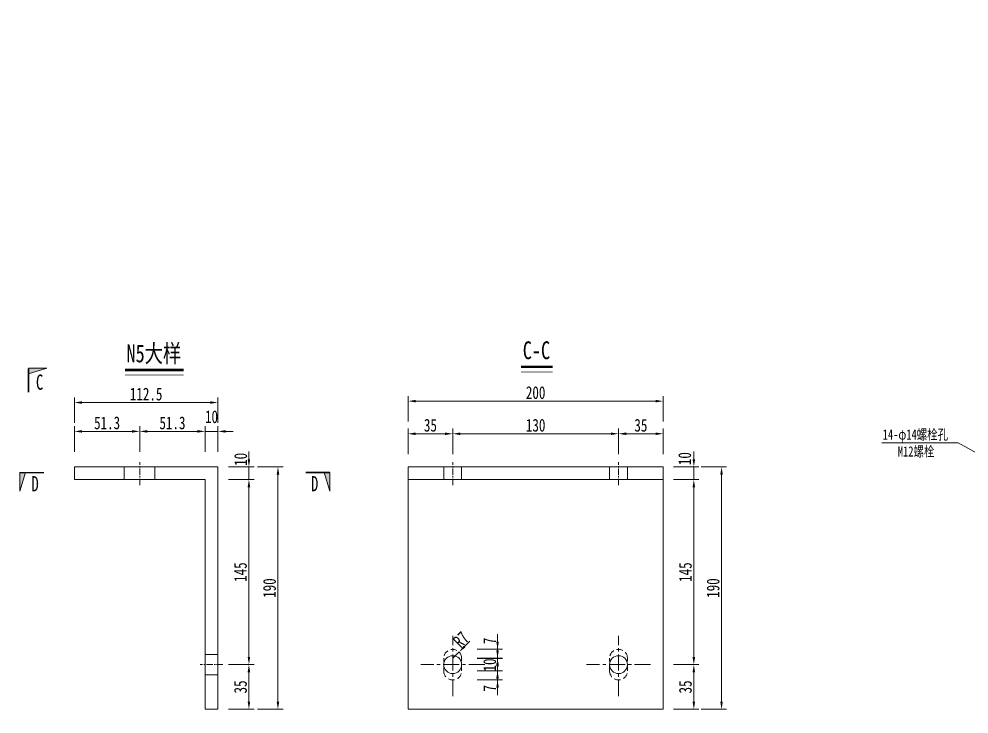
# Model space of a CAD drawing. Extents: x 98573 to 114325, y 0 to 100142.
# Drawn here: x 100269 to 101014, y 24103 to 24648 of the extents above; entities that cross this region are included whole.
import ezdxf
from ezdxf.enums import TextEntityAlignment as Align

# ---------------------------------------------------------------- set-up
doc = ezdxf.new("R2010")
doc.units = 0
doc.header["$MEASUREMENT"] = 0
doc.linetypes.add('CENTERX2', pattern=[4, 2.5, -0.5, 0.5, -0.5])
doc.linetypes.add('DASHED2', pattern=[0.375, 0.25, -0.125])
doc.layers.get('0').update_dxf_attribs({"lineweight": 13})
doc.layers.get('Defpoints').update_dxf_attribs({"color": 9, "lineweight": 5})
for name, color, linetype, lineweight in [('dashed', 4, 'DASHED2', 5), ('中心线', 2, 'CENTERX2', 15), ('文字', 7, 'Continuous', 5), ('文字说明', 7, 'Continuous', 5), ('标注', 4, 'Continuous', 13), ('细线', 4, 'Continuous', 13), ('钢板双线', 1, 'Continuous', 13)]:
    doc.layers.add(name, color=color, linetype=linetype, lineweight=lineweight)
doc.styles.get("Standard").update_dxf_attribs({"font": '仿宋_GB2312.ttf', "width": 0.75})
doc.dimstyles.new('0.1', dxfattribs={"dimscale": 0, "dimtxt": 2.5, "dimasz": 1.5, "dimexe": 1, "dimexo": 1, "dimgap": 0.4, "dimtad": 1, "dimdec": 1, "dimdsep": 46, "dimtxsty": 'Standard', "dimcen": 0.2, "dimclrd": 256, "dimclre": 256, "dimclrt": 256, "dimadec": 3, "dimazin": 2, "dimtfac": 1, "dimtdec": 1, "dimtmove": 2, "dimatfit": 3, "dimfxl": 4, "dimfxlon": 1, "dimtolj": 1, "dimtzin": 0, "dimlwd": -1, "dimlwe": -1, "dimarcsym": 0})

# ---------------------------------------------------------------- blocks, each defined once
blk = doc.blocks.new('*D16')
at = {"layer": 'Defpoints', "color": 0, "transparency": 16777216}
for p in [(100363.56, 24324.51), (100312.31, 24296.71), (100363.56, 24296.71)]:
    blk.add_point(p, dxfattribs=at)
at = {"layer": '标注', "transparency": 16777216}
for p, q in [((100312.31, 24308.51), (100312.31, 24328.51)), ((100363.56, 24308.51), (100363.56, 24328.51))]:
    blk.add_line(p, q, dxfattribs=at)
at = {"layer": '标注', "color": 4, "transparency": 16777216}
blk.add_line((100318.31, 24324.51), (100357.56, 24324.51), dxfattribs=at)
for points in [[(100318.31, 24325.51), (100318.31, 24323.51), (100312.31, 24324.51)], [(100357.56, 24325.51), (100357.56, 24323.51), (100363.56, 24324.51)]]:
    blk.add_solid(points, dxfattribs=at)
at = {"layer": '标注', "transparency": 16777216, "insert": (100337.94, 24331.11), "char_height": 10, "attachment_point": 5}
blk.add_mtext('\\A1;51.3', dxfattribs=at)
blk = doc.blocks.new('*D17')
at = {"layer": 'Defpoints', "color": 0, "transparency": 16777216}
for p in [(100414.81, 24324.51), (100363.56, 24296.71), (100414.81, 24286.71)]:
    blk.add_point(p, dxfattribs=at)
at = {"layer": '标注', "transparency": 16777216}
for p, q in [((100363.56, 24308.51), (100363.56, 24328.51)), ((100414.81, 24308.51), (100414.81, 24328.51))]:
    blk.add_line(p, q, dxfattribs=at)
at = {"layer": '标注', "color": 4, "transparency": 16777216}
blk.add_line((100369.56, 24324.51), (100408.81, 24324.51), dxfattribs=at)
for points in [[(100369.56, 24325.51), (100369.56, 24323.51), (100363.56, 24324.51)], [(100408.81, 24325.51), (100408.81, 24323.51), (100414.81, 24324.51)]]:
    blk.add_solid(points, dxfattribs=at)
at = {"layer": '标注', "transparency": 16777216, "insert": (100389.19, 24331.11), "char_height": 10, "attachment_point": 5}
blk.add_mtext('\\A1;51.3', dxfattribs=at)
blk = doc.blocks.new('*D18')
at = {"layer": 'Defpoints', "color": 0, "transparency": 16777216}
for p in [(100414.81, 24324.51), (100414.81, 24277.44), (100424.81, 24277.44)]:
    blk.add_point(p, dxfattribs=at)
at = {"layer": '标注', "color": 4, "transparency": 16777216}
for p, q in [((100408.81, 24324.51), (100402.81, 24324.51)), ((100424.81, 24324.51), (100414.81, 24324.51)), ((100430.81, 24324.51), (100436.81, 24324.51))]:
    blk.add_line(p, q, dxfattribs=at)
at = {"layer": '标注', "transparency": 16777216}
for p, q in [((100414.81, 24308.51), (100414.81, 24328.51)), ((100424.81, 24308.51), (100424.81, 24328.51))]:
    blk.add_line(p, q, dxfattribs=at)
at = {"layer": '标注', "color": 4, "transparency": 16777216}
for points in [[(100408.81, 24325.51), (100408.81, 24323.51), (100414.81, 24324.51)], [(100430.81, 24325.51), (100430.81, 24323.51), (100424.81, 24324.51)]]:
    blk.add_solid(points, dxfattribs=at)
at = {"layer": '标注', "transparency": 16777216, "insert": (100419.81, 24335.91), "char_height": 10, "attachment_point": 5}
blk.add_mtext('\\A1;10', dxfattribs=at)
blk = doc.blocks.new('*D19')
at = {"layer": 'Defpoints', "color": 0, "transparency": 16777216}
for p in [(100312.31, 24347.11), (100312.31, 24296.71), (100424.81, 24296.71)]:
    blk.add_point(p, dxfattribs=at)
at = {"layer": '标注', "transparency": 16777216}
for p, q in [((100312.31, 24331.11), (100312.31, 24351.11)), ((100424.81, 24331.11), (100424.81, 24351.11))]:
    blk.add_line(p, q, dxfattribs=at)
at = {"layer": '标注', "color": 4, "transparency": 16777216}
blk.add_line((100418.81, 24347.11), (100318.31, 24347.11), dxfattribs=at)
for points in [[(100318.31, 24348.11), (100318.31, 24346.11), (100312.31, 24347.11)], [(100418.81, 24348.11), (100418.81, 24346.11), (100424.81, 24347.11)]]:
    blk.add_solid(points, dxfattribs=at)
at = {"layer": '标注', "transparency": 16777216, "insert": (100368.56, 24353.71), "char_height": 10, "attachment_point": 5}
blk.add_mtext('\\A1;112.5', dxfattribs=at)
blk = doc.blocks.new('*D20')
at = {"layer": 'Defpoints', "color": 0, "transparency": 16777216}
for p in [(100407.66, 24286.71), (100424.81, 24141.71), (100449.14, 24141.71)]:
    blk.add_point(p, dxfattribs=at)
at = {"layer": '标注', "transparency": 16777216}
for p, q in [((100433.14, 24286.71), (100453.14, 24286.71)), ((100433.14, 24141.71), (100453.14, 24141.71))]:
    blk.add_line(p, q, dxfattribs=at)
at = {"layer": '标注', "color": 4, "transparency": 16777216}
blk.add_line((100449.14, 24280.71), (100449.14, 24147.71), dxfattribs=at)
for points in [[(100448.14, 24280.71), (100450.14, 24280.71), (100449.14, 24286.71)], [(100448.14, 24147.71), (100450.14, 24147.71), (100449.14, 24141.71)]]:
    blk.add_solid(points, dxfattribs=at)
at = {"layer": '标注', "transparency": 16777216, "insert": (100442.54, 24214.21), "char_height": 10, "attachment_point": 5, "rotation": 90}
blk.add_mtext('\\A1;145', dxfattribs=at)
blk = doc.blocks.new('*D21')
at = {"layer": 'Defpoints', "color": 0, "transparency": 16777216}
for p in [(100424.81, 24141.71), (100422.5, 24106.71), (100449.14, 24106.71)]:
    blk.add_point(p, dxfattribs=at)
at = {"layer": '标注', "transparency": 16777216}
for p, q in [((100433.14, 24141.71), (100453.14, 24141.71)), ((100433.14, 24106.71), (100453.14, 24106.71))]:
    blk.add_line(p, q, dxfattribs=at)
at = {"layer": '标注', "color": 4, "transparency": 16777216}
blk.add_line((100449.14, 24135.71), (100449.14, 24112.71), dxfattribs=at)
for points in [[(100448.14, 24135.71), (100450.14, 24135.71), (100449.14, 24141.71)], [(100448.14, 24112.71), (100450.14, 24112.71), (100449.14, 24106.71)]]:
    blk.add_solid(points, dxfattribs=at)
at = {"layer": '标注', "transparency": 16777216, "insert": (100442.54, 24124.21), "char_height": 10, "attachment_point": 5, "rotation": 90}
blk.add_mtext('\\A1;35', dxfattribs=at)
blk = doc.blocks.new('*D22')
at = {"layer": 'Defpoints', "color": 0, "transparency": 16777216}
for p in [(100424.81, 24296.71), (100471.91, 24296.71), (100424.81, 24106.71)]:
    blk.add_point(p, dxfattribs=at)
at = {"layer": '标注', "transparency": 16777216}
for p, q in [((100455.91, 24296.71), (100475.91, 24296.71)), ((100455.91, 24106.71), (100475.91, 24106.71))]:
    blk.add_line(p, q, dxfattribs=at)
at = {"layer": '标注', "color": 4, "transparency": 16777216}
blk.add_line((100471.91, 24112.71), (100471.91, 24290.71), dxfattribs=at)
for points in [[(100470.91, 24290.71), (100472.91, 24290.71), (100471.91, 24296.71)], [(100470.91, 24112.71), (100472.91, 24112.71), (100471.91, 24106.71)]]:
    blk.add_solid(points, dxfattribs=at)
at = {"layer": '标注', "transparency": 16777216, "insert": (100465.31, 24201.71), "char_height": 10, "attachment_point": 5, "rotation": 90}
blk.add_mtext('\\A1;190', dxfattribs=at)
blk = doc.blocks.new('*D23')
at = {"layer": 'Defpoints', "color": 0, "transparency": 16777216}
for p in [(100399.14, 24296.71), (100399.14, 24286.71), (100449.14, 24286.71)]:
    blk.add_point(p, dxfattribs=at)
at = {"layer": '标注', "color": 4, "transparency": 16777216}
for p, q in [((100449.14, 24302.71), (100449.14, 24308.71)), ((100449.14, 24296.71), (100449.14, 24286.71)), ((100449.14, 24280.71), (100449.14, 24274.71))]:
    blk.add_line(p, q, dxfattribs=at)
at = {"layer": '标注', "transparency": 16777216}
for p, q in [((100433.14, 24296.71), (100453.14, 24296.71)), ((100433.14, 24286.71), (100453.14, 24286.71))]:
    blk.add_line(p, q, dxfattribs=at)
at = {"layer": '标注', "color": 4, "transparency": 16777216}
for points in [[(100448.14, 24302.71), (100450.14, 24302.71), (100449.14, 24296.71)], [(100448.14, 24280.71), (100450.14, 24280.71), (100449.14, 24286.71)]]:
    blk.add_solid(points, dxfattribs=at)
at = {"layer": '标注', "transparency": 16777216, "insert": (100442.71, 24302.59), "char_height": 10, "attachment_point": 5, "rotation": 90}
blk.add_mtext('\\A1;10', dxfattribs=at)
blk = doc.blocks.new('*D24')
at = {"layer": 'Defpoints', "color": 0, "transparency": 16777216}
for p in [(100573.92, 24348.21), (100573.92, 24296.71), (100773.92, 24296.71)]:
    blk.add_point(p, dxfattribs=at)
at = {"layer": '标注', "transparency": 16777216}
for p, q in [((100573.92, 24332.21), (100573.92, 24352.21)), ((100773.92, 24332.21), (100773.92, 24352.21))]:
    blk.add_line(p, q, dxfattribs=at)
at = {"layer": '标注', "color": 4, "transparency": 16777216}
blk.add_line((100767.92, 24348.21), (100579.92, 24348.21), dxfattribs=at)
for points in [[(100579.92, 24349.21), (100579.92, 24347.21), (100573.92, 24348.21)], [(100767.92, 24349.21), (100767.92, 24347.21), (100773.92, 24348.21)]]:
    blk.add_solid(points, dxfattribs=at)
at = {"layer": '标注', "transparency": 16777216, "insert": (100673.92, 24354.81), "char_height": 10, "attachment_point": 5}
blk.add_mtext('\\A1;200', dxfattribs=at)
blk = doc.blocks.new('*D25')
at = {"layer": 'Defpoints', "color": 0, "transparency": 16777216}
for p in [(100754.25, 24296.71), (100754.25, 24286.71), (100797.95, 24286.71)]:
    blk.add_point(p, dxfattribs=at)
at = {"layer": '标注', "color": 4, "transparency": 16777216}
for p, q in [((100797.95, 24302.71), (100797.95, 24308.71)), ((100797.95, 24296.71), (100797.95, 24286.71)), ((100797.95, 24280.71), (100797.95, 24274.71))]:
    blk.add_line(p, q, dxfattribs=at)
at = {"layer": '标注', "transparency": 16777216}
for p, q in [((100781.95, 24296.71), (100801.95, 24296.71)), ((100781.95, 24286.71), (100801.95, 24286.71))]:
    blk.add_line(p, q, dxfattribs=at)
at = {"layer": '标注', "color": 4, "transparency": 16777216}
for points in [[(100796.95, 24302.71), (100798.95, 24302.71), (100797.95, 24296.71)], [(100796.95, 24280.71), (100798.95, 24280.71), (100797.95, 24286.71)]]:
    blk.add_solid(points, dxfattribs=at)
at = {"layer": '标注', "transparency": 16777216, "insert": (100790.84, 24303.14), "char_height": 10, "attachment_point": 5, "rotation": 90}
blk.add_mtext('\\A1;10', dxfattribs=at)
blk = doc.blocks.new('*D26')
at = {"layer": 'Defpoints', "color": 0, "transparency": 16777216}
for p in [(100762.52, 24286.71), (100738.92, 24141.71), (100797.95, 24141.71)]:
    blk.add_point(p, dxfattribs=at)
at = {"layer": '标注', "transparency": 16777216}
for p, q in [((100781.95, 24286.71), (100801.95, 24286.71)), ((100781.95, 24141.71), (100801.95, 24141.71))]:
    blk.add_line(p, q, dxfattribs=at)
at = {"layer": '标注', "color": 4, "transparency": 16777216}
blk.add_line((100797.95, 24280.71), (100797.95, 24147.71), dxfattribs=at)
for points in [[(100796.95, 24280.71), (100798.95, 24280.71), (100797.95, 24286.71)], [(100796.95, 24147.71), (100798.95, 24147.71), (100797.95, 24141.71)]]:
    blk.add_solid(points, dxfattribs=at)
at = {"layer": '标注', "transparency": 16777216, "insert": (100791.35, 24214.21), "char_height": 10, "attachment_point": 5, "rotation": 90}
blk.add_mtext('\\A1;145', dxfattribs=at)
blk = doc.blocks.new('*D27')
at = {"layer": 'Defpoints', "color": 0, "transparency": 16777216}
for p in [(100773.92, 24296.71), (100773.92, 24106.71), (100819.68, 24106.71)]:
    blk.add_point(p, dxfattribs=at)
at = {"layer": '标注', "transparency": 16777216}
for p, q in [((100803.68, 24296.71), (100823.68, 24296.71)), ((100803.68, 24106.71), (100823.68, 24106.71))]:
    blk.add_line(p, q, dxfattribs=at)
at = {"layer": '标注', "color": 4, "transparency": 16777216}
blk.add_line((100819.68, 24290.71), (100819.68, 24112.71), dxfattribs=at)
for points in [[(100818.68, 24290.71), (100820.68, 24290.71), (100819.68, 24296.71)], [(100818.68, 24112.71), (100820.68, 24112.71), (100819.68, 24106.71)]]:
    blk.add_solid(points, dxfattribs=at)
at = {"layer": '标注', "transparency": 16777216, "insert": (100813.08, 24201.71), "char_height": 10, "attachment_point": 5, "rotation": 90}
blk.add_mtext('\\A1;190', dxfattribs=at)
blk = doc.blocks.new('*D28')
at = {"layer": 'Defpoints', "color": 0, "transparency": 16777216}
for p in [(100728.57, 24141.71), (100728.57, 24106.71), (100797.95, 24106.71)]:
    blk.add_point(p, dxfattribs=at)
at = {"layer": '标注', "transparency": 16777216}
for p, q in [((100781.95, 24141.71), (100801.95, 24141.71)), ((100781.95, 24106.71), (100801.95, 24106.71))]:
    blk.add_line(p, q, dxfattribs=at)
at = {"layer": '标注', "color": 4, "transparency": 16777216}
blk.add_line((100797.95, 24135.71), (100797.95, 24112.71), dxfattribs=at)
for points in [[(100796.95, 24135.71), (100798.95, 24135.71), (100797.95, 24141.71)], [(100796.95, 24112.71), (100798.95, 24112.71), (100797.95, 24106.71)]]:
    blk.add_solid(points, dxfattribs=at)
at = {"layer": '标注', "transparency": 16777216, "insert": (100791.35, 24124.21), "char_height": 10, "attachment_point": 5, "rotation": 90}
blk.add_mtext('\\A1;35', dxfattribs=at)
blk = doc.blocks.new('*D29')
at = {"layer": 'Defpoints', "color": 0, "transparency": 16777216}
for p in [(100608.92, 24322.64), (100573.92, 24296.71), (100608.92, 24296.71)]:
    blk.add_point(p, dxfattribs=at)
at = {"layer": '标注', "transparency": 16777216}
for p, q in [((100573.92, 24306.64), (100573.92, 24326.64)), ((100608.92, 24306.64), (100608.92, 24326.64))]:
    blk.add_line(p, q, dxfattribs=at)
at = {"layer": '标注', "color": 4, "transparency": 16777216}
blk.add_line((100579.92, 24322.64), (100602.92, 24322.64), dxfattribs=at)
for points in [[(100579.92, 24323.64), (100579.92, 24321.64), (100573.92, 24322.64)], [(100602.92, 24323.64), (100602.92, 24321.64), (100608.92, 24322.64)]]:
    blk.add_solid(points, dxfattribs=at)
at = {"layer": '标注', "transparency": 16777216, "insert": (100591.42, 24329.24), "char_height": 10, "attachment_point": 5}
blk.add_mtext('\\A1;35', dxfattribs=at)
blk = doc.blocks.new('*D30')
at = {"layer": 'Defpoints', "color": 0, "transparency": 16777216}
for p in [(100738.92, 24322.64), (100738.92, 24296.71), (100608.92, 24291.31)]:
    blk.add_point(p, dxfattribs=at)
at = {"layer": '标注', "transparency": 16777216}
for p, q in [((100608.92, 24306.64), (100608.92, 24326.64)), ((100738.92, 24306.64), (100738.92, 24326.64))]:
    blk.add_line(p, q, dxfattribs=at)
at = {"layer": '标注', "color": 4, "transparency": 16777216}
blk.add_line((100614.92, 24322.64), (100732.92, 24322.64), dxfattribs=at)
for points in [[(100614.92, 24323.64), (100614.92, 24321.64), (100608.92, 24322.64)], [(100732.92, 24323.64), (100732.92, 24321.64), (100738.92, 24322.64)]]:
    blk.add_solid(points, dxfattribs=at)
at = {"layer": '标注', "transparency": 16777216, "insert": (100673.92, 24329.24), "char_height": 10, "attachment_point": 5}
blk.add_mtext('\\A1;130', dxfattribs=at)
blk = doc.blocks.new('*D13')
at = {"layer": 'Defpoints', "color": 0, "transparency": 16777216}
for p in [(100773.92, 24322.64), (100738.92, 24291.31), (100773.92, 24291.71)]:
    blk.add_point(p, dxfattribs=at)
at = {"layer": '标注', "transparency": 16777216}
for p, q in [((100738.92, 24306.64), (100738.92, 24326.64)), ((100773.92, 24306.64), (100773.92, 24326.64))]:
    blk.add_line(p, q, dxfattribs=at)
at = {"layer": '标注', "color": 4, "transparency": 16777216}
blk.add_line((100744.92, 24322.64), (100767.92, 24322.64), dxfattribs=at)
for points in [[(100744.92, 24323.64), (100744.92, 24321.64), (100738.92, 24322.64)], [(100767.92, 24323.64), (100767.92, 24321.64), (100773.92, 24322.64)]]:
    blk.add_solid(points, dxfattribs=at)
at = {"layer": '标注', "transparency": 16777216, "insert": (100756.42, 24329.24), "char_height": 10, "attachment_point": 5}
blk.add_mtext('\\A1;35', dxfattribs=at)
blk = doc.blocks.new('2')
blk.add_hatch(color=256).paths.add_polyline_path([(284.16, 510.9), (287.79, 509.77), (287.79, 510.9)])
for p, q in [((287.79, 510.9), (284.16, 510.9)), ((284.16, 510.9), (287.79, 509.77))]:
    blk.add_line(p, q)
at = {"const_width": 0.3}
blk.add_lwpolyline([(287.79, 506.15), (287.79, 510.9)], dxfattribs=at)
at = {"width": 0.7}
blk.add_attdef('A', text='', height=3.5, dxfattribs=at).set_placement((285.6, 507.89), align=Align.MIDDLE_CENTER)
blk = doc.blocks.new('*D252')
at = {"layer": 'Defpoints', "color": 0, "transparency": 16777216}
for p in [(100916.35, 25440.39), (100823.35, 25388.98), (100916.35, 0)]:
    blk.add_point(p, dxfattribs=at)
at = {"layer": '标注', "transparency": 16777216}
for p, q in [((100823.35, 25411.81), (100823.35, 25447.53)), ((100916.35, 25411.81), (100916.35, 25447.53))]:
    blk.add_line(p, q, dxfattribs=at)
at = {"layer": '标注', "color": 4, "transparency": 16777216}
blk.add_line((100834.07, 25440.39), (100905.64, 25440.39), dxfattribs=at)
for points in [[(100834.07, 25442.17), (100834.07, 25438.6), (100823.35, 25440.39)], [(100905.64, 25442.17), (100905.64, 25438.6), (100916.35, 25440.39)]]:
    blk.add_solid(points, dxfattribs=at)
at = {"layer": '标注', "transparency": 16777216, "insert": (100869.85, 25452.17), "char_height": 17.857, "attachment_point": 5}
blk.add_mtext('\\A1;93', dxfattribs=at)
blk = doc.blocks.new('*D288')
at = {"layer": 'Defpoints', "color": 0, "transparency": 16777216}
for p in [(100615.92, 24146.82), (100615.92, 24136.82), (100644.06, 24136.82)]:
    blk.add_point(p, dxfattribs=at)
at = {"layer": '标注', "color": 4, "transparency": 16777216}
for p, q in [((100644.06, 24152.82), (100644.06, 24158.82)), ((100644.06, 24146.82), (100644.06, 24136.82)), ((100644.06, 24130.82), (100644.06, 24124.82))]:
    blk.add_line(p, q, dxfattribs=at)
at = {"layer": '标注', "transparency": 16777216}
for p, q in [((100628.06, 24146.82), (100648.06, 24146.82)), ((100628.06, 24136.82), (100648.06, 24136.82))]:
    blk.add_line(p, q, dxfattribs=at)
at = {"layer": '标注', "color": 4, "transparency": 16777216}
for points in [[(100643.06, 24152.82), (100645.06, 24152.82), (100644.06, 24146.82)], [(100643.06, 24130.82), (100645.06, 24130.82), (100644.06, 24136.82)]]:
    blk.add_solid(points, dxfattribs=at)
at = {"layer": '标注', "transparency": 16777216, "insert": (100637.95, 24141.43), "char_height": 10, "attachment_point": 5, "rotation": 90}
blk.add_mtext('\\A1;10', dxfattribs=at)
blk = doc.blocks.new('*D289')
at = {"layer": 'Defpoints', "color": 0, "transparency": 16777216}
for p in [(100608.92, 24146.71), (100613.9, 24151.62)]:
    blk.add_point(p, dxfattribs=at)
at = {"layer": '标注', "color": 4, "transparency": 16777216}
for p, q in [((100618.17, 24155.84), (100622.44, 24160.05)), ((100608.92, 24146.71), (100613.9, 24151.62))]:
    blk.add_line(p, q, dxfattribs=at)
blk.add_solid([(100617.46, 24156.55), (100618.87, 24155.13), (100613.9, 24151.62)], dxfattribs=at)
at = {"layer": '标注', "transparency": 16777216, "insert": (100615.35, 24161.39), "char_height": 10, "attachment_point": 5, "rotation": 44.62925}
blk.add_mtext('\\A1;R7', dxfattribs=at)
blk = doc.blocks.new('*D812')
at = {"layer": 'Defpoints', "color": 0, "transparency": 16777216}
for p in [(100615.92, 24136.82), (100608.92, 24129.71), (100644.06, 24129.71)]:
    blk.add_point(p, dxfattribs=at)
at = {"layer": '标注', "color": 4, "transparency": 16777216}
for p, q in [((100644.06, 24142.82), (100644.06, 24148.82)), ((100644.06, 24136.82), (100644.06, 24129.71)), ((100644.06, 24123.71), (100644.06, 24117.71))]:
    blk.add_line(p, q, dxfattribs=at)
at = {"layer": '标注', "transparency": 16777216}
for p, q in [((100628.06, 24136.82), (100648.06, 24136.82)), ((100628.06, 24129.71), (100648.06, 24129.71))]:
    blk.add_line(p, q, dxfattribs=at)
at = {"layer": '标注', "color": 4, "transparency": 16777216}
for points in [[(100643.06, 24142.82), (100645.06, 24142.82), (100644.06, 24136.82)], [(100643.06, 24123.71), (100645.06, 24123.71), (100644.06, 24129.71)]]:
    blk.add_solid(points, dxfattribs=at)
at = {"layer": '标注', "transparency": 16777216, "insert": (100637.89, 24123.15), "char_height": 10, "attachment_point": 5, "rotation": 90}
blk.add_mtext('\\A1;7', dxfattribs=at)
blk = doc.blocks.new('*D813')
at = {"layer": 'Defpoints', "color": 0, "transparency": 16777216}
for p in [(100608.92, 24153.71), (100644.06, 24153.71), (100615.92, 24146.59)]:
    blk.add_point(p, dxfattribs=at)
at = {"layer": '标注', "color": 4, "transparency": 16777216}
for p, q in [((100644.06, 24159.71), (100644.06, 24165.71)), ((100644.06, 24146.59), (100644.06, 24153.71)), ((100644.06, 24140.59), (100644.06, 24134.59))]:
    blk.add_line(p, q, dxfattribs=at)
at = {"layer": '标注', "transparency": 16777216}
for p, q in [((100628.06, 24153.71), (100648.06, 24153.71)), ((100628.06, 24146.59), (100648.06, 24146.59))]:
    blk.add_line(p, q, dxfattribs=at)
at = {"layer": '标注', "color": 4, "transparency": 16777216}
for points in [[(100643.06, 24159.71), (100645.06, 24159.71), (100644.06, 24153.71)], [(100643.06, 24140.59), (100645.06, 24140.59), (100644.06, 24146.59)]]:
    blk.add_solid(points, dxfattribs=at)
at = {"layer": '标注', "transparency": 16777216, "insert": (100637.89, 24160.26), "char_height": 10, "attachment_point": 5, "rotation": 90}
blk.add_mtext('\\A1;7', dxfattribs=at)

msp = doc.modelspace()

# ---------------------------------------------------------------- linework, layer by layer
for centre in [(100608.9157, 24141.70529), (100738.9157, 24141.70529)]:
    msp.add_circle(centre, 7)
at = {"layer": 'dashed', "ltscale": 20}
for p, q in [((100601.9157, 24136.70529), (100601.9157, 24146.70529)), ((100615.9157, 24136.81985), (100615.9157, 24146.81985)), ((100731.9157, 24136.70529), (100731.9157, 24146.70529)), ((100745.9157, 24136.81985), (100745.9157, 24146.81985))]:
    msp.add_line(p, q, dxfattribs=at)
for centre, start, end in [((100608.9157, 24146.70529), 0, 180), ((100738.9157, 24146.70529), 0, 180), ((100608.9157, 24136.70529), 180, 0), ((100738.9157, 24136.70529), 180, 0)]:
    msp.add_arc(centre, 7, start, end, dxfattribs=at)
at = {"layer": '中心线', "ltscale": 2}
for p, q in [((100363.56129, 24282.31241), (100363.56129, 24300.31353)), ((100608.9157, 24282.31241), (100608.9157, 24300.31353)), ((100738.9157, 24282.31241), (100738.9157, 24300.31353)), ((100428.81185, 24141.70529), (100410.81073, 24141.70529))]:
    msp.add_line(p, q, dxfattribs=at)
at = {"layer": '中心线', "ltscale": 5}
for p, q in [((100608.9157, 24117.02266), (100608.9157, 24164.30615)), ((100738.9157, 24117.02266), (100738.9157, 24164.30615)), ((100634.0214, 24141.70529), (100583.81, 24141.70529)), ((100764.0214, 24141.70529), (100713.81, 24141.70529))]:
    msp.add_line(p, q, dxfattribs=at)
at = {"layer": '文字', "const_width": 2}
for points in [[(100351.86151, 24372.63424), (100397.89953, 24372.63424)], [(100662.55618, 24375.08631), (100687.36896, 24375.08631)]]:
    msp.add_lwpolyline(points, dxfattribs=at)
at = {"layer": '文字', "ltscale": 100, "const_width": 0.6}
for points in [[(100662.55618, 24371.08631), (100687.36896, 24371.08631)], [(100351.86151, 24368.63424), (100397.89953, 24368.63424)]]:
    msp.add_lwpolyline(points, dxfattribs=at)
at = {"layer": '标注'}
msp.add_line((101005.17902, 24315.47996), (101046.67422, 24292.49591), dxfattribs=at)
at = {"layer": '细线'}
msp.add_line((100945.218, 24315.47996), (101005.17902, 24315.47996), dxfattribs=at)
at = {"layer": '钢板双线'}
for p, q in [((100312.31129, 24296.70529), (100424.81129, 24296.70529)), ((100312.31129, 24296.70529), (100312.31129, 24286.70529)), ((100351.41393, 24296.70529), (100351.41393, 24286.70529)), ((100375.41393, 24296.70529), (100375.41393, 24286.70529)), ((100424.81129, 24296.70529), (100424.81129, 24106.70529)), ((100573.9157, 24296.70529), (100773.9157, 24296.70529)), ((100573.9157, 24296.70529), (100573.9157, 24106.70529)), ((100601.92102, 24286.70529), (100601.92102, 24296.70529)), ((100615.9157, 24286.70529), (100615.9157, 24296.70529)), ((100731.92102, 24286.70529), (100731.92102, 24296.70529)), ((100745.9157, 24286.70529), (100745.9157, 24296.70529)), ((100773.9157, 24296.70529), (100773.9157, 24106.70529)), ((100312.31129, 24286.70529), (100414.81129, 24286.70529)), ((100414.81129, 24286.70529), (100414.81129, 24106.70529)), ((100573.9157, 24286.70529), (100773.9157, 24286.70529)), ((100424.81129, 24149.70529), (100414.81129, 24149.70529)), ((100424.81129, 24133.70529), (100414.81129, 24133.70529)), ((100414.81129, 24106.70529), (100424.81129, 24106.70529)), ((100573.9157, 24106.70529), (100773.9157, 24106.70529))]:
    msp.add_line(p, q, dxfattribs=at)

# ---------------------------------------------------------------- block references
ref = msp.add_blockref('2', (101427.42151, 22330.4392), dxfattribs=dict(xscale=-4, yscale=4, zscale=4))
ref.add_attrib('A', 'C', dxfattribs={"height": 12, "width": 0.7}).set_placement((100285.02884, 24363.10321), align=Align.MIDDLE_CENTER)
ref = msp.add_blockref('2', (102313.07649, 23141.03796), dxfattribs=dict(xscale=4, yscale=4, zscale=4, rotation=90))
ref.add_attrib('A', 'D', dxfattribs={"height": 12, "width": 0.7}).set_placement((100281.51518, 24283.43063), align=Align.MIDDLE_CENTER)
ref = msp.add_blockref('2', (98469.09831, 23141.11546), dxfattribs=dict(xscale=-4, yscale=4, zscale=4, rotation=270))
ref.add_attrib('A', 'D', dxfattribs={"height": 12, "width": 0.7}).set_placement((100500.65961, 24283.50813), align=Align.MIDDLE_CENTER)

# ---------------------------------------------------------------- texts
at = {"layer": '文字说明', "width": 0.75}
for s, height, p in [('N5大样', 14, (100353.14122, 24378.63424)), ('C-C', 14, (100663.8359, 24381.08631)), ('14-φ14螺栓孔', 8, (100946.08325, 24318.1003)), ('M12螺栓', 8, (100957.8924, 24304.81732))]:
    msp.add_text(s, height=height, dxfattribs=at).set_placement(p)

# ---------------------------------------------------------------- dimensions: what is measured, and where the dimension line sits
at = {"layer": '标注'}
for base, p1, p2, override, picture, middle in [((100916.35221, 25440.3863), (100823.35221, 25388.98354), (100916.35221, 0), {"dimscale": 7.142857, "dimclrd": 4}, '*D252', (100869.85221, 25452.17201)), ((100573.9157, 24348.20563), (100773.9157, 24296.70529), (100573.9157, 24296.70529), {"dimscale": 4, "dimclrd": 4}, '*D24', (100673.9157, 24354.80563)), ((100414.81129, 24324.50865), (100424.81129, 24277.44079), (100414.81129, 24277.44079), {"dimscale": 4, "dimclrd": 4}, '*D18', (100419.81129, 24335.90865)), ((100363.5612903572, 24324.5086479479), (100312.3112903572, 24296.7052929547), (100363.5612903572, 24296.7052929547), {"dimscale": 4, "dimclrd": 4}, '*D16', (100337.9362903572, 24331.1086479479)), ((100414.8112903572, 24324.5086479479), (100363.5612903572, 24296.7052929547), (100414.8112903572, 24286.7052929547), {"dimscale": 4, "dimclrd": 4}, '*D17', (100389.1862903572, 24331.1086479479)), ((100608.9157, 24322.64188), (100573.9157, 24296.70529), (100608.9157, 24296.70529), {"dimscale": 4, "dimclrd": 4}, '*D29', (100591.4157, 24329.24188)), ((100738.9157, 24322.64188), (100608.9157, 24291.31297), (100738.9157, 24296.70529), {"dimscale": 4, "dimclrd": 4}, '*D30', (100673.9157, 24329.24188)), ((100773.9157, 24322.64188), (100738.9157, 24291.31297), (100773.9157, 24291.70529), {"dimscale": 4, "dimclrd": 4}, '*D13', (100756.4157, 24329.24188))]:
    dim = msp.add_linear_dim(base=base, p1=p1, p2=p2, dimstyle='0.1', override=override, dxfattribs=at)
    dim.commit()
    dim.dimension.update_dxf_attribs({"geometry": picture, "text_midpoint": middle})
dim = msp.add_linear_dim(base=(100312.31129, 24347.11475), p1=(100424.81129, 24296.70529), p2=(100312.31129, 24296.70529), text='112.5', dimstyle='0.1', override={"dimscale": 4, "dimclrd": 4}, dxfattribs=at)
dim.commit()
dim.dimension.update_dxf_attribs({"geometry": '*D19', "text_midpoint": (100368.56129, 24353.71475)})
for base, p1, p2, picture, middle in [((100449.14161, 24286.70529), (100399.1399, 24296.70529), (100399.1399, 24286.70529), '*D23', (100442.71473, 24302.58513)), ((100797.95266, 24286.70529), (100754.2522, 24296.70529), (100754.2522, 24286.70529), '*D25', (100790.84467, 24303.13963)), ((100644.06365, 24136.81985), (100615.9157, 24146.81985), (100615.9157, 24136.81985), '*D288', (100637.9478, 24141.43461))]:
    dim = msp.add_linear_dim(base=base, p1=p1, p2=p2, angle=90, dimstyle='0.1', override={"dimscale": 4, "dimclrd": 4}, dxfattribs=at)
    dim.commit()
    dim.dimension.update_dxf_attribs({"geometry": picture, "text_midpoint": middle, "dimtype": 160})
for base, p1, p2, picture, middle in [((100471.90842, 24296.70529), (100424.81129, 24106.70529), (100424.81129, 24296.70529), '*D22', (100465.30842, 24201.70529)), ((100819.68017, 24106.70529), (100773.9157, 24296.70529), (100773.9157, 24106.70529), '*D27', (100813.08017, 24201.70529)), ((100449.14161, 24141.70529), (100407.66313, 24286.70529), (100424.81129, 24141.70529), '*D20', (100442.54161, 24214.20529)), ((100797.95266, 24141.70529), (100762.51932, 24286.70529), (100738.9157, 24141.70529), '*D26', (100791.35266, 24214.20529)), ((100449.14161, 24106.70529), (100424.81129, 24141.70529), (100422.49828, 24106.70529), '*D21', (100442.54161, 24124.20529)), ((100797.95266, 24106.70529), (100728.57083, 24141.70529), (100728.57083, 24106.70529), '*D28', (100791.35266, 24124.20529))]:
    dim = msp.add_linear_dim(base=base, p1=p1, p2=p2, angle=90, dimstyle='0.1', override={"dimscale": 4, "dimclrd": 4}, dxfattribs=at)
    dim.commit()
    dim.dimension.update_dxf_attribs({"geometry": picture, "text_midpoint": middle})
dim = msp.add_radius_dim(center=(100608.9157, 24146.70529), mpoint=(100613.89737, 24151.62291), dimstyle='0.1', override={"dimscale": 4, "dimclrd": 4}, dxfattribs=at)
dim.commit()
dim.dimension.update_dxf_attribs({"geometry": '*D289', "text_midpoint": (100615.35147, 24161.39087), "dimtype": 164})
for base, p1, p2, angle, picture, middle in [((100644.06365, 24153.70529), (100615.9157, 24146.59073), (100608.9157, 24153.70529), 270, '*D813', (100637.89289, 24160.2593)), ((100644.06365, 24129.70529), (100615.9157, 24136.81985), (100608.9157, 24129.70529), 90, '*D812', (100637.89289, 24123.15128))]:
    dim = msp.add_linear_dim(base=base, p1=p1, p2=p2, angle=angle, text='7', dimstyle='0.1', override={"dimscale": 4, "dimclrd": 4}, dxfattribs=at)
    dim.commit()
    dim.dimension.update_dxf_attribs({"geometry": picture, "text_midpoint": middle, "dimtype": 160})

doc.saveas('drawing.dxf')
